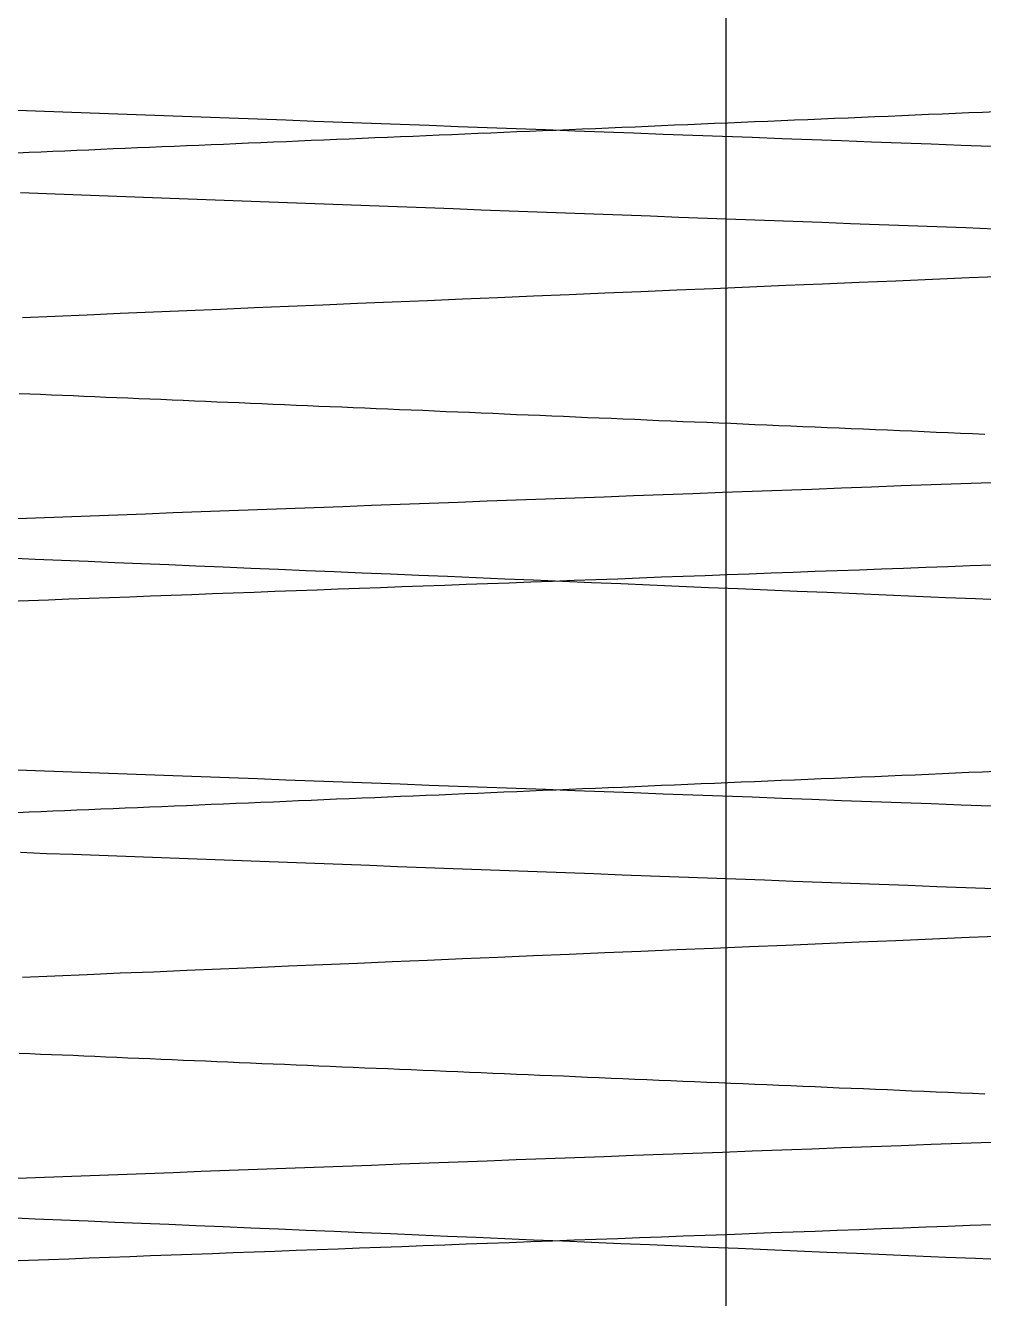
# Model space of a CAD drawing. Header units: millimetres. Extents: x 0 to 36.4, y -3.4 to 62.
# Drawn here: x 31.611 to 32.636, y 57.155 to 58.516 of the extents above; entities that cross this region are included whole.
import ezdxf

# ---------------------------------------------------------------- set-up
doc = ezdxf.new("R2010")
doc.units = ezdxf.units.MM

msp = doc.modelspace()

# ---------------------------------------------------------------- linework, layer by layer
at = {"color": 7, "linetype": 'Continuous'}
for p, q in [((32.3606, 59.7992), (32.3606, 52.4992)), ((32.3606, 58.9992), (32.3606, 55.6892)), ((31.5929, 58.4263), (31.6219, 58.4252)), ((31.6219, 58.4252), (31.6511, 58.4241)), ((31.6511, 58.4241), (31.6804, 58.423)), ((31.6804, 58.423), (31.7099, 58.422)), ((31.7099, 58.422), (31.7395, 58.4209)), ((32.6062, 58.4222), (32.5918, 58.4216)), ((32.6206, 58.4228), (32.6062, 58.4222)), ((32.635, 58.4234), (32.6206, 58.4228)), ((32.6494, 58.424), (32.635, 58.4234)), ((31.7395, 58.4209), (31.7693, 58.4198)), ((31.7693, 58.4198), (31.7992, 58.4186)), ((31.7992, 58.4186), (31.8292, 58.4175)), ((31.8292, 58.4175), (31.8594, 58.4164)), ((31.8594, 58.4164), (31.8897, 58.4153)), ((31.8897, 58.4153), (31.9201, 58.4142)), ((31.9201, 58.4142), (31.9506, 58.413)), ((31.9506, 58.413), (31.9813, 58.4119)), ((31.9813, 58.4119), (32.0121, 58.4108)), ((32.0121, 58.4108), (32.043, 58.4096)), ((32.043, 58.4096), (32.0739, 58.4085)), ((32.0739, 58.4085), (32.105, 58.4073)), ((32.2774, 58.4084), (32.2633, 58.4078)), ((32.2915, 58.409), (32.2774, 58.4084)), ((32.3057, 58.4096), (32.2915, 58.409)), ((32.3199, 58.4102), (32.3057, 58.4096)), ((32.3341, 58.4108), (32.3199, 58.4102)), ((32.3483, 58.4114), (32.3341, 58.4108)), ((32.3626, 58.412), (32.3483, 58.4114)), ((32.3768, 58.4126), (32.3626, 58.412)), ((32.3911, 58.4132), (32.3768, 58.4126)), ((32.4053, 58.4138), (32.3911, 58.4132)), ((32.4196, 58.4144), (32.4053, 58.4138)), ((32.4339, 58.415), (32.4196, 58.4144)), ((32.4482, 58.4156), (32.4339, 58.415)), ((32.4625, 58.4162), (32.4482, 58.4156)), ((32.4769, 58.4168), (32.4625, 58.4162)), ((32.4912, 58.4174), (32.4769, 58.4168)), ((32.5056, 58.418), (32.4912, 58.4174)), ((32.5199, 58.4186), (32.5056, 58.418)), ((32.5343, 58.4192), (32.5199, 58.4186)), ((32.5487, 58.4198), (32.5343, 58.4192)), ((32.563, 58.4204), (32.5487, 58.4198)), ((32.5774, 58.421), (32.563, 58.4204)), ((32.5918, 58.4216), (32.5774, 58.421)), ((31.9576, 58.3949), (31.944, 58.3943)), ((31.9712, 58.3955), (31.9576, 58.3949)), ((31.9849, 58.3961), (31.9712, 58.3955)), ((31.9986, 58.3966), (31.9849, 58.3961)), ((32.0123, 58.3972), (31.9986, 58.3966)), ((32.026, 58.3978), (32.0123, 58.3972)), ((32.0398, 58.3984), (32.026, 58.3978)), ((32.0536, 58.399), (32.0398, 58.3984)), ((32.0674, 58.3995), (32.0536, 58.399)), ((32.0813, 58.4001), (32.0674, 58.3995)), ((32.0951, 58.4007), (32.0813, 58.4001)), ((32.109, 58.4013), (32.0951, 58.4007)), ((32.105, 58.4073), (32.1362, 58.4062)), ((32.1229, 58.4019), (32.109, 58.4013)), ((32.1369, 58.4025), (32.1229, 58.4019)), ((32.1362, 58.4062), (32.1675, 58.405)), ((32.1508, 58.403), (32.1369, 58.4025)), ((32.1648, 58.4036), (32.1508, 58.403)), ((32.1788, 58.4042), (32.1648, 58.4036)), ((32.1675, 58.405), (32.1988, 58.4038)), ((32.1928, 58.4048), (32.1788, 58.4042)), ((32.2069, 58.4054), (32.1928, 58.4048)), ((32.1988, 58.4038), (32.2303, 58.4027)), ((32.2209, 58.406), (32.2069, 58.4054)), ((32.235, 58.4066), (32.2209, 58.406)), ((32.2303, 58.4027), (32.2618, 58.4015)), ((32.2491, 58.4072), (32.235, 58.4066)), ((32.2633, 58.4078), (32.2491, 58.4072)), ((32.2618, 58.4015), (32.2934, 58.4003)), ((32.2934, 58.4003), (32.325, 58.3992)), ((32.325, 58.3992), (32.3568, 58.398)), ((32.3568, 58.398), (32.3886, 58.3968)), ((32.3886, 58.3968), (32.4204, 58.3956)), ((32.4204, 58.3956), (32.4523, 58.3945)), ((31.6405, 58.3816), (31.6278, 58.381)), ((31.6533, 58.3821), (31.6405, 58.3816)), ((31.6662, 58.3826), (31.6533, 58.3821)), ((31.679, 58.3832), (31.6662, 58.3826)), ((31.6919, 58.3837), (31.679, 58.3832)), ((31.7049, 58.3843), (31.6919, 58.3837)), ((31.7179, 58.3848), (31.7049, 58.3843)), ((31.7309, 58.3854), (31.7179, 58.3848)), ((31.7439, 58.3859), (31.7309, 58.3854)), ((31.757, 58.3865), (31.7439, 58.3859)), ((31.7701, 58.387), (31.757, 58.3865)), ((31.7833, 58.3876), (31.7701, 58.387)), ((31.7965, 58.3881), (31.7833, 58.3876)), ((31.8098, 58.3887), (31.7965, 58.3881)), ((31.823, 58.3892), (31.8098, 58.3887)), ((31.8363, 58.3898), (31.823, 58.3892)), ((31.8497, 58.3904), (31.8363, 58.3898)), ((31.863, 58.3909), (31.8497, 58.3904)), ((31.8765, 58.3915), (31.863, 58.3909)), ((31.8899, 58.3921), (31.8765, 58.3915)), ((31.9034, 58.3926), (31.8899, 58.3921)), ((31.9169, 58.3932), (31.9034, 58.3926)), ((31.9304, 58.3938), (31.9169, 58.3932)), ((31.944, 58.3943), (31.9304, 58.3938)), ((32.4523, 58.3945), (32.4842, 58.3933)), ((32.4842, 58.3933), (32.5162, 58.3921)), ((32.5162, 58.3921), (32.5482, 58.3909)), ((32.5482, 58.3909), (32.5802, 58.3897)), ((32.5802, 58.3897), (32.6122, 58.3885)), ((32.6122, 58.3885), (32.6443, 58.3873)), ((31.6151, 58.3805), (31.6024, 58.38)), ((31.6278, 58.381), (31.6151, 58.3805)), ((31.6057, 58.3376), (31.6336, 58.3366)), ((31.6336, 58.3366), (31.6617, 58.3355)), ((31.6617, 58.3355), (31.69, 58.3345)), ((31.69, 58.3345), (31.7184, 58.3334)), ((31.7184, 58.3334), (31.7469, 58.3324)), ((31.7469, 58.3324), (31.7756, 58.3313)), ((31.7756, 58.3313), (31.8044, 58.3303)), ((31.8044, 58.3303), (31.8333, 58.3292)), ((31.8333, 58.3292), (31.8623, 58.3281)), ((31.8623, 58.3281), (31.8915, 58.327)), ((31.8915, 58.327), (31.9208, 58.326)), ((31.9208, 58.326), (31.9502, 58.3249)), ((31.9502, 58.3249), (31.9797, 58.3238)), ((31.9797, 58.3238), (32.0093, 58.3227)), ((32.0093, 58.3227), (32.039, 58.3216)), ((32.039, 58.3216), (32.0688, 58.3205)), ((32.0688, 58.3205), (32.0987, 58.3194)), ((32.0987, 58.3194), (32.1286, 58.3183)), ((32.1286, 58.3183), (32.1587, 58.3171)), ((32.1587, 58.3171), (32.1889, 58.316)), ((32.1889, 58.316), (32.2191, 58.3149)), ((32.2191, 58.3149), (32.2494, 58.3138)), ((32.2494, 58.3138), (32.2797, 58.3127)), ((32.2797, 58.3127), (32.3102, 58.3115)), ((32.3102, 58.3115), (32.3407, 58.3104)), ((32.3407, 58.3104), (32.3712, 58.3093)), ((32.3712, 58.3093), (32.4018, 58.3081)), ((32.4018, 58.3081), (32.4325, 58.307)), ((32.4325, 58.307), (32.4631, 58.3059)), ((32.4631, 58.3059), (32.4939, 58.3047)), ((32.4939, 58.3047), (32.5246, 58.3036)), ((32.5246, 58.3036), (32.5554, 58.3024)), ((32.5554, 58.3024), (32.5863, 58.3013)), ((32.5863, 58.3013), (32.6171, 58.3002)), ((32.6171, 58.3002), (32.648, 58.299)), ((32.6209, 58.2464), (32.5815, 58.2448)), ((32.6602, 58.2481), (32.6209, 58.2464)), ((32.2696, 58.2317), (32.2311, 58.23)), ((32.3082, 58.2333), (32.2696, 58.2317)), ((32.347, 58.2349), (32.3082, 58.2333)), ((32.3858, 58.2366), (32.347, 58.2349)), ((32.4248, 58.2382), (32.3858, 58.2366)), ((32.4639, 58.2398), (32.4248, 58.2382)), ((32.503, 58.2415), (32.4639, 58.2398)), ((32.5423, 58.2431), (32.503, 58.2415)), ((32.5815, 58.2448), (32.5423, 58.2431)), ((31.9664, 58.2189), (31.9294, 58.2173)), ((32.0036, 58.2205), (31.9664, 58.2189)), ((32.0411, 58.222), (32.0036, 58.2205)), ((32.0787, 58.2236), (32.0411, 58.222)), ((32.1165, 58.2252), (32.0787, 58.2236)), ((32.1546, 58.2268), (32.1165, 58.2252)), ((32.1927, 58.2284), (32.1546, 58.2268)), ((32.2311, 58.23), (32.1927, 58.2284)), ((31.6424, 58.2053), (31.6078, 58.2038)), ((31.6773, 58.2067), (31.6424, 58.2053)), ((31.7125, 58.2082), (31.6773, 58.2067)), ((31.748, 58.2097), (31.7125, 58.2082)), ((31.7838, 58.2112), (31.748, 58.2097)), ((31.8198, 58.2127), (31.7838, 58.2112)), ((31.8561, 58.2143), (31.8198, 58.2127)), ((31.8926, 58.2158), (31.8561, 58.2143)), ((31.9294, 58.2173), (31.8926, 58.2158)), ((31.6043, 58.1229), (31.6158, 58.1225)), ((31.6158, 58.1225), (31.6273, 58.122)), ((31.6273, 58.122), (31.6389, 58.1215)), ((31.6389, 58.1215), (31.6504, 58.121)), ((31.6504, 58.121), (31.6621, 58.1205)), ((31.6621, 58.1205), (31.6737, 58.12)), ((31.6737, 58.12), (31.6854, 58.1195)), ((31.6854, 58.1195), (31.6971, 58.119)), ((31.6971, 58.119), (31.7088, 58.1185)), ((31.7088, 58.1185), (31.7206, 58.118)), ((31.7206, 58.118), (31.7324, 58.1175)), ((31.7324, 58.1175), (31.7442, 58.117)), ((31.7442, 58.117), (31.7561, 58.1166)), ((31.7561, 58.1166), (31.768, 58.116)), ((31.768, 58.116), (31.7799, 58.1155)), ((31.7799, 58.1155), (31.7918, 58.115)), ((31.7918, 58.115), (31.8038, 58.1145)), ((31.8038, 58.1145), (31.8158, 58.114)), ((31.8158, 58.114), (31.8278, 58.1135)), ((31.8278, 58.1135), (31.8399, 58.113)), ((31.8399, 58.113), (31.852, 58.1125)), ((31.852, 58.1125), (31.8641, 58.112)), ((31.8641, 58.112), (31.8762, 58.1115)), ((31.8762, 58.1115), (31.8884, 58.111)), ((31.8884, 58.111), (31.9006, 58.1105)), ((31.9006, 58.1105), (31.9128, 58.11)), ((31.9128, 58.11), (31.925, 58.1094)), ((31.925, 58.1094), (31.9373, 58.1089)), ((31.9373, 58.1089), (31.9496, 58.1084)), ((31.9496, 58.1084), (31.9619, 58.1079)), ((31.9619, 58.1079), (31.9742, 58.1074)), ((31.9742, 58.1074), (31.9865, 58.1068)), ((31.9865, 58.1068), (31.9989, 58.1063)), ((31.9989, 58.1063), (32.0113, 58.1058)), ((32.0113, 58.1058), (32.0237, 58.1053)), ((32.0237, 58.1053), (32.0362, 58.1048)), ((32.0362, 58.1048), (32.0486, 58.1042)), ((32.0486, 58.1042), (32.0611, 58.1037)), ((32.0611, 58.1037), (32.0736, 58.1032)), ((32.0736, 58.1032), (32.0861, 58.1027)), ((32.0861, 58.1027), (32.0987, 58.1021)), ((32.0987, 58.1021), (32.1112, 58.1016)), ((32.1112, 58.1016), (32.1238, 58.1011)), ((32.1238, 58.1011), (32.1364, 58.1005)), ((32.1364, 58.1005), (32.149, 58.1)), ((32.149, 58.1), (32.1616, 58.0995)), ((32.1616, 58.0995), (32.1743, 58.0989)), ((32.1743, 58.0989), (32.1869, 58.0984)), ((32.1869, 58.0984), (32.1996, 58.0979)), ((32.1996, 58.0979), (32.2123, 58.0973)), ((32.2123, 58.0973), (32.225, 58.0968)), ((32.225, 58.0968), (32.2377, 58.0963)), ((32.2377, 58.0963), (32.2504, 58.0957)), ((32.2504, 58.0957), (32.2632, 58.0952)), ((32.2632, 58.0952), (32.276, 58.0947)), ((32.276, 58.0947), (32.2887, 58.0941)), ((32.2887, 58.0941), (32.3015, 58.0936)), ((32.3015, 58.0936), (32.3143, 58.093)), ((32.3143, 58.093), (32.3271, 58.0925)), ((32.3271, 58.0925), (32.34, 58.092)), ((32.34, 58.092), (32.3528, 58.0914)), ((32.3528, 58.0914), (32.3657, 58.0909)), ((32.3657, 58.0909), (32.3785, 58.0903)), ((32.3785, 58.0903), (32.3914, 58.0898)), ((32.3914, 58.0898), (32.4043, 58.0893)), ((32.4043, 58.0893), (32.4172, 58.0887)), ((32.4172, 58.0887), (32.4301, 58.0882)), ((32.4301, 58.0882), (32.443, 58.0876)), ((32.443, 58.0876), (32.4559, 58.0871)), ((32.4559, 58.0871), (32.4688, 58.0865)), ((32.4688, 58.0865), (32.4818, 58.086)), ((32.4818, 58.086), (32.4947, 58.0855)), ((32.4947, 58.0855), (32.5076, 58.0849)), ((32.5076, 58.0849), (32.5206, 58.0844)), ((32.5206, 58.0844), (32.5336, 58.0838)), ((32.5336, 58.0838), (32.5465, 58.0833)), ((32.5465, 58.0833), (32.5595, 58.0827)), ((32.5595, 58.0827), (32.5725, 58.0822)), ((32.5725, 58.0822), (32.5854, 58.0816)), ((32.5854, 58.0816), (32.5984, 58.0811)), ((32.5984, 58.0811), (32.6114, 58.0805)), ((32.6114, 58.0805), (32.6244, 58.08)), ((32.6244, 58.08), (32.6374, 58.0794)), ((32.6443, 58.0274), (32.6122, 58.0262)), ((32.2934, 58.0144), (32.2618, 58.0133)), ((32.325, 58.0156), (32.2934, 58.0144)), ((32.3568, 58.0168), (32.325, 58.0156)), ((32.3886, 58.018), (32.3568, 58.0168)), ((32.4204, 58.0191), (32.3886, 58.018)), ((32.4523, 58.0203), (32.4204, 58.0191)), ((32.4842, 58.0215), (32.4523, 58.0203)), ((32.5162, 58.0227), (32.4842, 58.0215)), ((32.5482, 58.0239), (32.5162, 58.0227)), ((32.5802, 58.0251), (32.5482, 58.0239)), ((32.6122, 58.0262), (32.5802, 58.0251)), ((31.9201, 58.0006), (31.8897, 57.9995)), ((31.9506, 58.0017), (31.9201, 58.0006)), ((31.9813, 58.0029), (31.9506, 58.0017)), ((32.0121, 58.004), (31.9813, 58.0029)), ((32.043, 58.0052), (32.0121, 58.004)), ((32.0739, 58.0063), (32.043, 58.0052)), ((32.105, 58.0075), (32.0739, 58.0063)), ((32.1362, 58.0086), (32.105, 58.0075)), ((32.1675, 58.0098), (32.1362, 58.0086)), ((32.1988, 58.0109), (32.1675, 58.0098)), ((32.2303, 58.0121), (32.1988, 58.0109)), ((32.2618, 58.0133), (32.2303, 58.0121)), ((31.6219, 57.9896), (31.5929, 57.9885)), ((31.6511, 57.9907), (31.6219, 57.9896)), ((31.6804, 57.9917), (31.6511, 57.9907)), ((31.7099, 57.9928), (31.6804, 57.9917)), ((31.7395, 57.9939), (31.7099, 57.9928)), ((31.7693, 57.995), (31.7395, 57.9939)), ((31.7992, 57.9961), (31.7693, 57.995)), ((31.8292, 57.9972), (31.7992, 57.9961)), ((31.8594, 57.9984), (31.8292, 57.9972)), ((31.8897, 57.9995), (31.8594, 57.9984)), ((31.5937, 57.947), (31.6216, 57.9458)), ((31.6216, 57.9458), (31.6498, 57.9446)), ((31.6498, 57.9446), (31.6782, 57.9434)), ((31.6782, 57.9434), (31.7067, 57.9422)), ((31.7067, 57.9422), (31.7354, 57.941)), ((31.7354, 57.941), (31.7644, 57.9398)), ((31.7644, 57.9398), (31.7935, 57.9386)), ((31.7935, 57.9386), (31.8227, 57.9374)), ((31.8227, 57.9374), (31.8522, 57.9361)), ((31.8522, 57.9361), (31.8818, 57.9349)), ((31.8818, 57.9349), (31.9115, 57.9336)), ((31.9115, 57.9336), (31.9414, 57.9324)), ((31.9414, 57.9324), (31.9715, 57.9311)), ((32.4561, 57.9323), (32.4325, 57.9314)), ((32.4797, 57.9331), (32.4561, 57.9323)), ((32.5034, 57.934), (32.4797, 57.9331)), ((32.527, 57.9349), (32.5034, 57.934)), ((32.5507, 57.9358), (32.527, 57.9349)), ((32.5744, 57.9367), (32.5507, 57.9358)), ((32.5981, 57.9375), (32.5744, 57.9367)), ((32.6219, 57.9384), (32.5981, 57.9375)), ((32.6456, 57.9393), (32.6219, 57.9384)), ((31.9715, 57.9311), (32.0017, 57.9298)), ((32.0017, 57.9298), (32.0321, 57.9285)), ((32.0321, 57.9285), (32.0626, 57.9273)), ((32.0826, 57.9184), (32.0597, 57.9176)), ((32.0626, 57.9273), (32.0932, 57.926)), ((32.1056, 57.9193), (32.0826, 57.9184)), ((32.0932, 57.926), (32.1239, 57.9247)), ((32.1287, 57.9201), (32.1056, 57.9193)), ((32.1239, 57.9247), (32.1548, 57.9234)), ((32.1518, 57.921), (32.1287, 57.9201)), ((32.175, 57.9219), (32.1518, 57.921)), ((32.1548, 57.9234), (32.1857, 57.9221)), ((32.1982, 57.9227), (32.175, 57.9219)), ((32.1857, 57.9221), (32.2168, 57.9208)), ((32.2215, 57.9236), (32.1982, 57.9227)), ((32.2168, 57.9208), (32.248, 57.9195)), ((32.2448, 57.9244), (32.2215, 57.9236)), ((32.2681, 57.9253), (32.2448, 57.9244)), ((32.248, 57.9195), (32.2792, 57.9181)), ((32.2915, 57.9262), (32.2681, 57.9253)), ((32.3149, 57.927), (32.2915, 57.9262)), ((32.3384, 57.9279), (32.3149, 57.927)), ((32.3618, 57.9288), (32.3384, 57.9279)), ((32.3854, 57.9297), (32.3618, 57.9288)), ((32.4089, 57.9305), (32.3854, 57.9297)), ((32.4325, 57.9314), (32.4089, 57.9305)), ((31.7229, 57.9051), (31.701, 57.9043)), ((31.7448, 57.9059), (31.7229, 57.9051)), ((31.7669, 57.9067), (31.7448, 57.9059)), ((31.789, 57.9076), (31.7669, 57.9067)), ((31.8111, 57.9084), (31.789, 57.9076)), ((31.8334, 57.9092), (31.8111, 57.9084)), ((31.8557, 57.91), (31.8334, 57.9092)), ((31.8781, 57.9109), (31.8557, 57.91)), ((31.9006, 57.9117), (31.8781, 57.9109)), ((31.9231, 57.9125), (31.9006, 57.9117)), ((31.9457, 57.9134), (31.9231, 57.9125)), ((31.9684, 57.9142), (31.9457, 57.9134)), ((31.9911, 57.9151), (31.9684, 57.9142)), ((32.0139, 57.9159), (31.9911, 57.9151)), ((32.0368, 57.9167), (32.0139, 57.9159)), ((32.0597, 57.9176), (32.0368, 57.9167)), ((32.2792, 57.9181), (32.3106, 57.9168)), ((32.3106, 57.9168), (32.342, 57.9155)), ((32.342, 57.9155), (32.3735, 57.9142)), ((32.3735, 57.9142), (32.4051, 57.9128)), ((32.4051, 57.9128), (32.4368, 57.9115)), ((32.4368, 57.9115), (32.4685, 57.9102)), ((32.4685, 57.9102), (32.5003, 57.9088)), ((32.5003, 57.9088), (32.5321, 57.9075)), ((32.5321, 57.9075), (32.5639, 57.9062)), ((32.5639, 57.9062), (32.5958, 57.9048)), ((32.5958, 57.9048), (32.6277, 57.9035)), ((31.6144, 57.9011), (31.5929, 57.9003)), ((31.6359, 57.9019), (31.6144, 57.9011)), ((31.6575, 57.9027), (31.6359, 57.9019)), ((31.6792, 57.9035), (31.6575, 57.9027)), ((31.701, 57.9043), (31.6792, 57.9035)), ((32.6277, 57.9035), (32.6597, 57.9021)), ((31.5929, 57.7207), (31.6219, 57.7197)), ((31.6219, 57.7197), (31.6511, 57.7186)), ((31.6511, 57.7186), (31.6804, 57.7175)), ((31.6804, 57.7175), (31.7099, 57.7164)), ((31.7099, 57.7164), (31.7395, 57.7153)), ((31.7395, 57.7153), (31.7693, 57.7142)), ((31.7693, 57.7142), (31.7992, 57.7131)), ((32.5487, 57.7142), (32.5343, 57.7136)), ((32.563, 57.7148), (32.5487, 57.7142)), ((32.5774, 57.7155), (32.563, 57.7148)), ((32.5918, 57.7161), (32.5774, 57.7155)), ((32.6062, 57.7167), (32.5918, 57.7161)), ((32.6206, 57.7173), (32.6062, 57.7167)), ((32.635, 57.7179), (32.6206, 57.7173)), ((32.6494, 57.7185), (32.635, 57.7179)), ((31.7992, 57.7131), (31.8292, 57.712)), ((31.8292, 57.712), (31.8594, 57.7109)), ((31.8594, 57.7109), (31.8897, 57.7097)), ((31.8897, 57.7097), (31.9201, 57.7086)), ((31.9201, 57.7086), (31.9506, 57.7075)), ((31.9506, 57.7075), (31.9813, 57.7063)), ((31.9813, 57.7063), (32.0121, 57.7052)), ((32.0121, 57.7052), (32.043, 57.7041)), ((32.043, 57.7041), (32.0739, 57.7029)), ((32.0739, 57.7029), (32.105, 57.7018)), ((32.105, 57.7018), (32.1362, 57.7006)), ((32.1362, 57.7006), (32.1675, 57.6995)), ((32.2209, 57.7004), (32.2069, 57.6999)), ((32.235, 57.701), (32.2209, 57.7004)), ((32.2491, 57.7016), (32.235, 57.701)), ((32.2633, 57.7022), (32.2491, 57.7016)), ((32.2774, 57.7028), (32.2633, 57.7022)), ((32.2915, 57.7034), (32.2774, 57.7028)), ((32.3057, 57.704), (32.2915, 57.7034)), ((32.3199, 57.7046), (32.3057, 57.704)), ((32.3341, 57.7052), (32.3199, 57.7046)), ((32.3483, 57.7058), (32.3341, 57.7052)), ((32.3626, 57.7064), (32.3483, 57.7058)), ((32.3768, 57.707), (32.3626, 57.7064)), ((32.3911, 57.7076), (32.3768, 57.707)), ((32.4053, 57.7082), (32.3911, 57.7076)), ((32.4196, 57.7088), (32.4053, 57.7082)), ((32.4339, 57.7094), (32.4196, 57.7088)), ((32.4482, 57.71), (32.4339, 57.7094)), ((32.4625, 57.7106), (32.4482, 57.71)), ((32.4769, 57.7112), (32.4625, 57.7106)), ((32.4912, 57.7118), (32.4769, 57.7112)), ((32.5056, 57.7124), (32.4912, 57.7118)), ((32.5199, 57.713), (32.5056, 57.7124)), ((32.5343, 57.7136), (32.5199, 57.713)), ((31.9034, 57.6871), (31.8899, 57.6865)), ((31.9169, 57.6876), (31.9034, 57.6871)), ((31.9304, 57.6882), (31.9169, 57.6876)), ((31.944, 57.6888), (31.9304, 57.6882)), ((31.9576, 57.6894), (31.944, 57.6888)), ((31.9712, 57.6899), (31.9576, 57.6894)), ((31.9849, 57.6905), (31.9712, 57.6899)), ((31.9986, 57.6911), (31.9849, 57.6905)), ((32.0123, 57.6917), (31.9986, 57.6911)), ((32.026, 57.6922), (32.0123, 57.6917)), ((32.0398, 57.6928), (32.026, 57.6922)), ((32.0536, 57.6934), (32.0398, 57.6928)), ((32.0674, 57.694), (32.0536, 57.6934)), ((32.0813, 57.6946), (32.0674, 57.694)), ((32.0951, 57.6951), (32.0813, 57.6946)), ((32.109, 57.6957), (32.0951, 57.6951)), ((32.1229, 57.6963), (32.109, 57.6957)), ((32.1369, 57.6969), (32.1229, 57.6963)), ((32.1508, 57.6975), (32.1369, 57.6969)), ((32.1648, 57.6981), (32.1508, 57.6975)), ((32.1788, 57.6987), (32.1648, 57.6981)), ((32.1675, 57.6995), (32.1988, 57.6983)), ((32.1928, 57.6993), (32.1788, 57.6987)), ((32.2069, 57.6999), (32.1928, 57.6993)), ((32.1988, 57.6983), (32.2303, 57.6971)), ((32.2303, 57.6971), (32.2618, 57.696)), ((32.2618, 57.696), (32.2934, 57.6948)), ((32.2934, 57.6948), (32.325, 57.6936)), ((32.325, 57.6936), (32.3568, 57.6924)), ((32.3568, 57.6924), (32.3886, 57.6913)), ((32.3886, 57.6913), (32.4204, 57.6901)), ((32.4204, 57.6901), (32.4523, 57.6889)), ((32.4523, 57.6889), (32.4842, 57.6877)), ((32.4842, 57.6877), (32.5162, 57.6865)), ((31.6151, 57.6749), (31.6024, 57.6744)), ((31.6278, 57.6755), (31.6151, 57.6749)), ((31.6405, 57.676), (31.6278, 57.6755)), ((31.6533, 57.6765), (31.6405, 57.676)), ((31.6662, 57.6771), (31.6533, 57.6765)), ((31.679, 57.6776), (31.6662, 57.6771)), ((31.6919, 57.6782), (31.679, 57.6776)), ((31.7049, 57.6787), (31.6919, 57.6782)), ((31.7179, 57.6793), (31.7049, 57.6787)), ((31.7309, 57.6798), (31.7179, 57.6793)), ((31.7439, 57.6804), (31.7309, 57.6798)), ((31.757, 57.6809), (31.7439, 57.6804)), ((31.7701, 57.6815), (31.757, 57.6809)), ((31.7833, 57.682), (31.7701, 57.6815)), ((31.7965, 57.6826), (31.7833, 57.682)), ((31.8098, 57.6831), (31.7965, 57.6826)), ((31.823, 57.6837), (31.8098, 57.6831)), ((31.8363, 57.6843), (31.823, 57.6837)), ((31.8497, 57.6848), (31.8363, 57.6843)), ((31.863, 57.6854), (31.8497, 57.6848)), ((31.8765, 57.6859), (31.863, 57.6854)), ((31.8899, 57.6865), (31.8765, 57.6859)), ((32.5162, 57.6865), (32.5482, 57.6854)), ((32.5482, 57.6854), (32.5802, 57.6842)), ((32.5802, 57.6842), (32.6122, 57.683)), ((32.6122, 57.683), (32.6443, 57.6818)), ((31.6057, 57.6321), (31.6336, 57.631)), ((31.6336, 57.631), (31.6617, 57.63)), ((31.6617, 57.63), (31.69, 57.6289)), ((31.69, 57.6289), (31.7184, 57.6279)), ((31.7184, 57.6279), (31.7469, 57.6268)), ((31.7469, 57.6268), (31.7756, 57.6258)), ((31.7756, 57.6258), (31.8044, 57.6247)), ((31.8044, 57.6247), (31.8333, 57.6236)), ((31.8333, 57.6236), (31.8623, 57.6226)), ((31.8623, 57.6226), (31.8915, 57.6215)), ((31.8915, 57.6215), (31.9208, 57.6204)), ((31.9208, 57.6204), (31.9502, 57.6193)), ((31.9502, 57.6193), (31.9797, 57.6182)), ((31.9797, 57.6182), (32.0093, 57.6171)), ((32.0093, 57.6171), (32.039, 57.616)), ((32.039, 57.616), (32.0688, 57.6149)), ((32.0688, 57.6149), (32.0987, 57.6138)), ((32.0987, 57.6138), (32.1286, 57.6127)), ((32.1286, 57.6127), (32.1587, 57.6116)), ((32.1587, 57.6116), (32.1889, 57.6105)), ((32.1889, 57.6105), (32.2191, 57.6093)), ((32.2191, 57.6093), (32.2494, 57.6082)), ((32.2494, 57.6082), (32.2797, 57.6071)), ((32.2797, 57.6071), (32.3102, 57.606)), ((32.3102, 57.606), (32.3407, 57.6048)), ((32.3407, 57.6048), (32.3712, 57.6037)), ((32.3712, 57.6037), (32.4018, 57.6026)), ((32.4018, 57.6026), (32.4325, 57.6014)), ((32.4325, 57.6014), (32.4631, 57.6003)), ((32.4631, 57.6003), (32.4939, 57.5992)), ((32.4939, 57.5992), (32.5246, 57.598)), ((32.5246, 57.598), (32.5554, 57.5969)), ((32.5554, 57.5969), (32.5863, 57.5957)), ((32.5863, 57.5957), (32.6171, 57.5946)), ((32.6171, 57.5946), (32.648, 57.5935)), ((32.5423, 57.5376), (32.503, 57.5359)), ((32.5815, 57.5392), (32.5423, 57.5376)), ((32.6209, 57.5409), (32.5815, 57.5392)), ((32.6602, 57.5426), (32.6209, 57.5409)), ((32.2311, 57.5245), (32.1927, 57.5229)), ((32.2696, 57.5261), (32.2311, 57.5245)), ((32.3082, 57.5277), (32.2696, 57.5261)), ((32.347, 57.5294), (32.3082, 57.5277)), ((32.3858, 57.531), (32.347, 57.5294)), ((32.4248, 57.5326), (32.3858, 57.531)), ((32.4639, 57.5343), (32.4248, 57.5326)), ((32.503, 57.5359), (32.4639, 57.5343)), ((31.8926, 57.5102), (31.8561, 57.5087)), ((31.9294, 57.5118), (31.8926, 57.5102)), ((31.9664, 57.5133), (31.9294, 57.5118)), ((32.0036, 57.5149), (31.9664, 57.5133)), ((32.0411, 57.5165), (32.0036, 57.5149)), ((32.0787, 57.5181), (32.0411, 57.5165)), ((32.1165, 57.5197), (32.0787, 57.5181)), ((32.1546, 57.5213), (32.1165, 57.5197)), ((32.1927, 57.5229), (32.1546, 57.5213)), ((31.6424, 57.4997), (31.6078, 57.4982)), ((31.6773, 57.5012), (31.6424, 57.4997)), ((31.7125, 57.5027), (31.6773, 57.5012)), ((31.748, 57.5041), (31.7125, 57.5027)), ((31.7838, 57.5057), (31.748, 57.5041)), ((31.8198, 57.5072), (31.7838, 57.5057)), ((31.8561, 57.5087), (31.8198, 57.5072)), ((31.6043, 57.4174), (31.6158, 57.4169)), ((31.6158, 57.4169), (31.6273, 57.4164)), ((31.6273, 57.4164), (31.6389, 57.4159)), ((31.6389, 57.4159), (31.6504, 57.4154)), ((31.6504, 57.4154), (31.6621, 57.415)), ((31.6621, 57.415), (31.6737, 57.4145)), ((31.6737, 57.4145), (31.6854, 57.414)), ((31.6854, 57.414), (31.6971, 57.4135)), ((31.6971, 57.4135), (31.7088, 57.413)), ((31.7088, 57.413), (31.7206, 57.4125)), ((31.7206, 57.4125), (31.7324, 57.412)), ((31.7324, 57.412), (31.7442, 57.4115)), ((31.7442, 57.4115), (31.7561, 57.411)), ((31.7561, 57.411), (31.768, 57.4105)), ((31.768, 57.4105), (31.7799, 57.41)), ((31.7799, 57.41), (31.7918, 57.4095)), ((31.7918, 57.4095), (31.8038, 57.409)), ((31.8038, 57.409), (31.8158, 57.4085)), ((31.8158, 57.4085), (31.8278, 57.408)), ((31.8278, 57.408), (31.8399, 57.4075)), ((31.8399, 57.4075), (31.852, 57.407)), ((31.852, 57.407), (31.8641, 57.4064)), ((31.8641, 57.4064), (31.8762, 57.4059)), ((31.8762, 57.4059), (31.8884, 57.4054)), ((31.8884, 57.4054), (31.9006, 57.4049)), ((31.9006, 57.4049), (31.9128, 57.4044)), ((31.9128, 57.4044), (31.925, 57.4039)), ((31.925, 57.4039), (31.9373, 57.4034)), ((31.9373, 57.4034), (31.9496, 57.4028)), ((31.9496, 57.4028), (31.9619, 57.4023)), ((31.9619, 57.4023), (31.9742, 57.4018)), ((31.9742, 57.4018), (31.9865, 57.4013)), ((31.9865, 57.4013), (31.9989, 57.4008)), ((31.9989, 57.4008), (32.0113, 57.4002)), ((32.0113, 57.4002), (32.0237, 57.3997)), ((32.0237, 57.3997), (32.0362, 57.3992)), ((32.0362, 57.3992), (32.0486, 57.3987)), ((32.0486, 57.3987), (32.0611, 57.3982)), ((32.0611, 57.3982), (32.0736, 57.3976)), ((32.0736, 57.3976), (32.0861, 57.3971)), ((32.0861, 57.3971), (32.0987, 57.3966)), ((32.0987, 57.3966), (32.1112, 57.396)), ((32.1112, 57.396), (32.1238, 57.3955)), ((32.1238, 57.3955), (32.1364, 57.395)), ((32.1364, 57.395), (32.149, 57.3945)), ((32.149, 57.3945), (32.1616, 57.3939)), ((32.1616, 57.3939), (32.1743, 57.3934)), ((32.1743, 57.3934), (32.1869, 57.3929)), ((32.1869, 57.3929), (32.1996, 57.3923)), ((32.1996, 57.3923), (32.2123, 57.3918)), ((32.2123, 57.3918), (32.225, 57.3913)), ((32.225, 57.3913), (32.2377, 57.3907)), ((32.2377, 57.3907), (32.2504, 57.3902)), ((32.2504, 57.3902), (32.2632, 57.3896)), ((32.2632, 57.3896), (32.276, 57.3891)), ((32.276, 57.3891), (32.2887, 57.3886)), ((32.2887, 57.3886), (32.3015, 57.388)), ((32.3015, 57.388), (32.3143, 57.3875)), ((32.3143, 57.3875), (32.3271, 57.387)), ((32.3271, 57.387), (32.34, 57.3864)), ((32.34, 57.3864), (32.3528, 57.3859)), ((32.3528, 57.3859), (32.3657, 57.3853)), ((32.3657, 57.3853), (32.3785, 57.3848)), ((32.3785, 57.3848), (32.3914, 57.3842)), ((32.3914, 57.3842), (32.4043, 57.3837)), ((32.4043, 57.3837), (32.4172, 57.3832)), ((32.4172, 57.3832), (32.4301, 57.3826)), ((32.4301, 57.3826), (32.443, 57.3821)), ((32.443, 57.3821), (32.4559, 57.3815)), ((32.4559, 57.3815), (32.4688, 57.381)), ((32.4688, 57.381), (32.4818, 57.3804)), ((32.4818, 57.3804), (32.4947, 57.3799)), ((32.4947, 57.3799), (32.5076, 57.3794)), ((32.5076, 57.3794), (32.5206, 57.3788)), ((32.5206, 57.3788), (32.5336, 57.3783)), ((32.5336, 57.3783), (32.5465, 57.3777)), ((32.5465, 57.3777), (32.5595, 57.3772)), ((32.5595, 57.3772), (32.5725, 57.3766)), ((32.5725, 57.3766), (32.5854, 57.3761)), ((32.5854, 57.3761), (32.5984, 57.3755)), ((32.5984, 57.3755), (32.6114, 57.375)), ((32.6114, 57.375), (32.6244, 57.3744)), ((32.6244, 57.3744), (32.6374, 57.3739)), ((32.5802, 57.3195), (32.5482, 57.3183)), ((32.6122, 57.3207), (32.5802, 57.3195)), ((32.6443, 57.3219), (32.6122, 57.3207)), ((32.2303, 57.3065), (32.1988, 57.3054)), ((32.2618, 57.3077), (32.2303, 57.3065)), ((32.2934, 57.3089), (32.2618, 57.3077)), ((32.325, 57.3101), (32.2934, 57.3089)), ((32.3568, 57.3112), (32.325, 57.3101)), ((32.3886, 57.3124), (32.3568, 57.3112)), ((32.4204, 57.3136), (32.3886, 57.3124)), ((32.4523, 57.3148), (32.4204, 57.3136)), ((32.4842, 57.316), (32.4523, 57.3148)), ((32.5162, 57.3171), (32.4842, 57.316)), ((32.5482, 57.3183), (32.5162, 57.3171)), ((31.8594, 57.2928), (31.8292, 57.2917)), ((31.8897, 57.2939), (31.8594, 57.2928)), ((31.9201, 57.2951), (31.8897, 57.2939)), ((31.9506, 57.2962), (31.9201, 57.2951)), ((31.9813, 57.2973), (31.9506, 57.2962)), ((32.0121, 57.2985), (31.9813, 57.2973)), ((32.043, 57.2996), (32.0121, 57.2985)), ((32.0739, 57.3008), (32.043, 57.2996)), ((32.105, 57.3019), (32.0739, 57.3008)), ((32.1362, 57.3031), (32.105, 57.3019)), ((32.1675, 57.3042), (32.1362, 57.3031)), ((32.1988, 57.3054), (32.1675, 57.3042)), ((31.6219, 57.284), (31.5929, 57.2829)), ((31.6511, 57.2851), (31.6219, 57.284)), ((31.6804, 57.2862), (31.6511, 57.2851)), ((31.7099, 57.2873), (31.6804, 57.2862)), ((31.7395, 57.2884), (31.7099, 57.2873)), ((31.7693, 57.2895), (31.7395, 57.2884)), ((31.7992, 57.2906), (31.7693, 57.2895)), ((31.8292, 57.2917), (31.7992, 57.2906)), ((31.5937, 57.2414), (31.6216, 57.2403)), ((31.6216, 57.2403), (31.6498, 57.2391)), ((31.6498, 57.2391), (31.6782, 57.2379)), ((31.6782, 57.2379), (31.7067, 57.2367)), ((31.7067, 57.2367), (31.7354, 57.2355)), ((31.7354, 57.2355), (31.7644, 57.2343)), ((31.7644, 57.2343), (31.7935, 57.233)), ((31.7935, 57.233), (31.8227, 57.2318)), ((31.8227, 57.2318), (31.8522, 57.2306)), ((31.8522, 57.2306), (31.8818, 57.2293)), ((31.8818, 57.2293), (31.9115, 57.2281)), ((31.9115, 57.2281), (31.9414, 57.2268)), ((31.9414, 57.2268), (31.9715, 57.2255)), ((31.9715, 57.2255), (32.0017, 57.2243)), ((32.0017, 57.2243), (32.0321, 57.223)), ((32.3854, 57.2241), (32.3618, 57.2232)), ((32.4089, 57.225), (32.3854, 57.2241)), ((32.4325, 57.2258), (32.4089, 57.225)), ((32.4561, 57.2267), (32.4325, 57.2258)), ((32.4797, 57.2276), (32.4561, 57.2267)), ((32.5034, 57.2285), (32.4797, 57.2276)), ((32.527, 57.2293), (32.5034, 57.2285)), ((32.5507, 57.2302), (32.527, 57.2293)), ((32.5744, 57.2311), (32.5507, 57.2302)), ((32.5981, 57.232), (32.5744, 57.2311)), ((32.6219, 57.2329), (32.5981, 57.232)), ((32.6456, 57.2337), (32.6219, 57.2329)), ((32.0139, 57.2103), (31.9911, 57.2095)), ((32.0368, 57.2112), (32.0139, 57.2103)), ((32.0321, 57.223), (32.0626, 57.2217)), ((32.0597, 57.212), (32.0368, 57.2112)), ((32.0826, 57.2129), (32.0597, 57.212)), ((32.0626, 57.2217), (32.0932, 57.2204)), ((32.1056, 57.2137), (32.0826, 57.2129)), ((32.0932, 57.2204), (32.1239, 57.2191)), ((32.1287, 57.2146), (32.1056, 57.2137)), ((32.1239, 57.2191), (32.1548, 57.2178)), ((32.1518, 57.2154), (32.1287, 57.2146)), ((32.175, 57.2163), (32.1518, 57.2154)), ((32.1548, 57.2178), (32.1857, 57.2165)), ((32.1982, 57.2172), (32.175, 57.2163)), ((32.1857, 57.2165), (32.2168, 57.2152)), ((32.2215, 57.218), (32.1982, 57.2172)), ((32.2168, 57.2152), (32.248, 57.2139)), ((32.2448, 57.2189), (32.2215, 57.218)), ((32.2681, 57.2198), (32.2448, 57.2189)), ((32.248, 57.2139), (32.2792, 57.2126)), ((32.2915, 57.2206), (32.2681, 57.2198)), ((32.2792, 57.2126), (32.3106, 57.2113)), ((32.3149, 57.2215), (32.2915, 57.2206)), ((32.3106, 57.2113), (32.342, 57.2099)), ((32.3384, 57.2224), (32.3149, 57.2215)), ((32.3618, 57.2232), (32.3384, 57.2224)), ((31.6575, 57.1971), (31.6359, 57.1963)), ((31.6792, 57.1979), (31.6575, 57.1971)), ((31.701, 57.1988), (31.6792, 57.1979)), ((31.7229, 57.1996), (31.701, 57.1988)), ((31.7448, 57.2004), (31.7229, 57.1996)), ((31.7669, 57.2012), (31.7448, 57.2004)), ((31.789, 57.202), (31.7669, 57.2012)), ((31.8111, 57.2028), (31.789, 57.202)), ((31.8334, 57.2037), (31.8111, 57.2028)), ((31.8557, 57.2045), (31.8334, 57.2037)), ((31.8781, 57.2053), (31.8557, 57.2045)), ((31.9006, 57.2061), (31.8781, 57.2053)), ((31.9231, 57.207), (31.9006, 57.2061)), ((31.9457, 57.2078), (31.9231, 57.207)), ((31.9684, 57.2087), (31.9457, 57.2078)), ((31.9911, 57.2095), (31.9684, 57.2087)), ((32.342, 57.2099), (32.3735, 57.2086)), ((32.3735, 57.2086), (32.4051, 57.2073)), ((32.4051, 57.2073), (32.4368, 57.2059)), ((32.4368, 57.2059), (32.4685, 57.2046)), ((32.4685, 57.2046), (32.5003, 57.2033)), ((32.5003, 57.2033), (32.5321, 57.2019)), ((32.5321, 57.2019), (32.5639, 57.2006)), ((32.5639, 57.2006), (32.5958, 57.1993)), ((32.5958, 57.1993), (32.6277, 57.1979)), ((32.6277, 57.1979), (32.6597, 57.1966)), ((31.6144, 57.1955), (31.5929, 57.1947)), ((31.6359, 57.1963), (31.6144, 57.1955))]:
    msp.add_line(p, q, dxfattribs=at)

doc.saveas('drawing.dxf')
